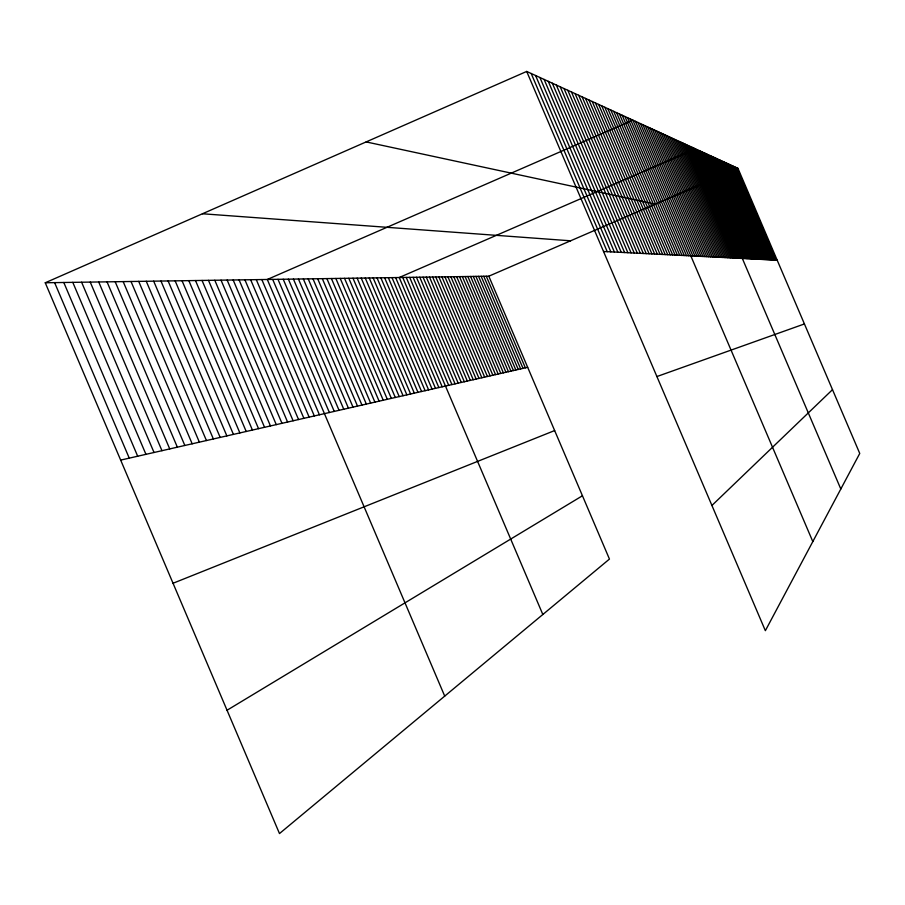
<?xml version="1.0" encoding="UTF-8"?>
<svg xmlns="http://www.w3.org/2000/svg" width="905" height="905" viewBox="0 0 905 905"><rect width="100%" height="100%" fill="white"/><g stroke="black" fill="none" stroke-linecap="round" stroke-linejoin="round"><path stroke-width="1.36" d="M711.918 505.476L832.498 389.659M227.042 710.244L582.447 495.77M45.25 282.767L488.813 276.195L609.45 559.075L279.487 833.562L45.25 282.767L526.699 71.438L737.96 168.353L859.75 453.45L765.359 630.695L526.699 71.438M488.813 276.195L737.96 168.353M173.036 583.261L554.652 430.565M656.906 376.548L804.421 323.945M120.659 460.102L527.672 367.306M603.533 251.488L777.191 260.188M202.449 213.761L570.591 240.798M366.129 141.915L655.299 204.134M736.76 167.81L776.207 260.142M735.561 167.255L775.223 260.086M734.34 166.701L774.216 260.04M733.107 166.135L773.209 259.995M731.862 165.558L772.18 259.939M730.607 164.982L771.15 259.882M729.34 164.405L770.098 259.837M728.05 163.805L769.046 259.78M726.749 163.217L767.972 259.724M725.425 162.606L766.897 259.678M724.102 161.995L765.8 259.622M722.756 161.384L764.691 259.565M721.387 160.751L763.571 259.509M720.007 160.117L762.44 259.452M718.615 159.484L761.297 259.396M717.201 158.839L760.132 259.339M715.776 158.183L758.956 259.271M714.328 157.515L757.768 259.215M712.869 156.848L756.569 259.158M711.387 156.169L755.358 259.09M709.893 155.479L754.125 259.034M708.377 154.789L752.881 258.977M706.839 154.076L751.614 258.909M705.289 153.364L750.336 258.841M703.717 152.651L749.046 258.785M702.122 151.916L747.734 258.717M700.504 151.18L746.41 258.649M698.875 150.422L745.064 258.581M697.223 149.664L743.706 258.513M840.813 489.017L695.538 148.895L399.218 277.518L542.83 614.495M693.841 148.115L740.935 258.378M692.121 147.334L739.521 258.298M690.379 146.531L738.095 258.23M688.615 145.716L736.636 258.163M686.827 144.902L735.165 258.083M685.017 144.065L733.683 258.016M683.184 143.228L732.168 257.936M681.318 142.368L730.64 257.857M679.429 141.508L729.091 257.778M677.517 140.626L727.518 257.699M675.583 139.743L725.923 257.62M673.614 138.838L724.305 257.54M671.623 137.922L722.665 257.461M669.598 136.994L721.002 257.371M667.539 136.055L719.317 257.292M665.469 135.094L717.608 257.201M663.354 134.132L715.878 257.122M661.216 133.148L714.113 257.031M659.044 132.153L712.326 256.941M656.838 131.135L710.516 256.85M654.598 130.116L708.683 256.76M652.324 129.076L706.816 256.669M650.016 128.012L704.916 256.568M647.686 126.938L702.993 256.477M645.299 125.852L701.036 256.375M642.889 124.743L699.056 256.273M640.446 123.623L697.042 256.172M637.957 122.48L694.995 256.07M635.423 121.315L692.913 255.968M812.814 541.597L632.855 120.139L267.292 279.475L444.717 696.115M630.253 118.951L688.671 255.753M627.606 117.729L686.499 255.651M624.925 116.496L684.282 255.538M622.188 115.252L682.042 255.425M619.416 113.973L679.757 255.312M616.588 112.684L677.438 255.199M613.726 111.36L675.085 255.074M610.807 110.025L672.675 254.961M607.832 108.657L670.243 254.837M604.812 107.276L667.754 254.712M601.746 105.862L665.232 254.588M598.612 104.426L662.664 254.452M595.433 102.966L660.05 254.328M592.198 101.484L657.381 254.192M588.895 99.969L654.677 254.056M585.546 98.43L651.917 253.92M582.119 96.869L649.1 253.773M578.646 95.263L646.238 253.638M575.094 93.645L643.319 253.491M571.474 91.982L640.355 253.332M567.797 90.296L637.324 253.185M564.041 88.566L634.235 253.027M560.218 86.812L631.09 252.868M556.315 85.025L627.889 252.71M552.333 83.203L624.608 252.552M548.272 81.337L621.271 252.382M544.131 79.436L617.866 252.212M539.912 77.502L614.393 252.043M535.59 75.522L610.852 251.862M531.19 73.497L607.232 251.68M486.29 276.229L525.364 367.837M483.745 276.263L523.022 368.369M481.166 276.308L520.658 368.912M478.564 276.342L518.271 369.455M475.928 276.376L515.85 370.009M473.27 276.421L513.407 370.564M470.577 276.455L510.94 371.129M467.862 276.5L508.44 371.695M465.102 276.545L505.918 372.272M462.319 276.579L503.372 372.849M459.502 276.625L500.782 373.437M456.663 276.67L498.169 374.036M453.778 276.704L495.533 374.636M450.871 276.749L492.863 375.247M447.918 276.794L490.159 375.858M444.943 276.84L487.422 376.491M441.923 276.885L484.65 377.114M438.868 276.93L481.856 377.758M435.78 276.975L479.017 378.403M432.658 277.021L476.154 379.059M429.49 277.066L473.247 379.715M426.289 277.111L470.317 380.383M423.054 277.168L467.342 381.062M419.773 277.213L464.333 381.752M416.447 277.258L461.279 382.442M413.087 277.315L458.202 383.143M409.682 277.36L455.079 383.856M406.243 277.416L451.912 384.58M402.748 277.462L448.71 385.315M395.632 277.575L442.183 386.797M392.001 277.62L438.857 387.555M388.336 277.677L435.486 388.324M384.614 277.733L432.07 389.105M380.835 277.79L428.608 389.897M377.023 277.846L425.112 390.689M373.154 277.903L421.56 391.503M369.229 277.959L417.952 392.318M365.247 278.016L414.309 393.155M361.219 278.084L410.61 394.003M357.136 278.14L406.865 394.852M352.995 278.208L403.064 395.723M348.798 278.265L399.207 396.594M344.534 278.333L395.304 397.487M340.212 278.389L391.345 398.392M335.834 278.457L387.317 399.309M331.4 278.525L383.245 400.236M326.886 278.593L379.116 401.175M322.316 278.661L374.919 402.137M317.678 278.729L370.665 403.11M312.972 278.797L366.344 404.094M308.198 278.864L361.966 405.089M303.356 278.944L357.52 406.107M298.435 279.012L353.007 407.126M293.435 279.091L348.425 408.178M288.367 279.159L343.764 409.241M283.22 279.238L339.047 410.316M277.993 279.317L334.25 411.402M272.688 279.396L329.375 412.522M261.828 279.555L319.42 414.784M256.273 279.634L314.318 415.949M250.64 279.724L309.148 417.126M244.904 279.803L303.888 418.325M239.078 279.894L298.548 419.547M233.162 279.984L293.118 420.78M227.144 280.064L287.586 422.047M221.024 280.165L281.975 423.325M214.802 280.256L276.263 424.626M208.478 280.346L270.459 425.95M202.041 280.437L264.554 427.296M195.491 280.539L258.536 428.665M188.828 280.641L252.427 430.056M182.041 280.742L246.205 431.481M175.14 280.844L239.87 432.918M168.115 280.946L233.422 434.389M160.966 281.048L226.861 435.893M153.68 281.161L220.175 437.409M146.259 281.263L213.365 438.97M138.714 281.376L206.43 440.543M131.01 281.489L199.372 442.16M123.171 281.613L192.177 443.801M115.173 281.726L184.835 445.475M107.028 281.851L177.357 447.172M98.713 281.975L169.733 448.914M90.24 282.1L161.961 450.69M81.608 282.224L154.031 452.489M72.785 282.36L145.943 454.333M63.791 282.496L137.684 456.222M54.617 282.632L129.257 458.145"/></g></svg>
